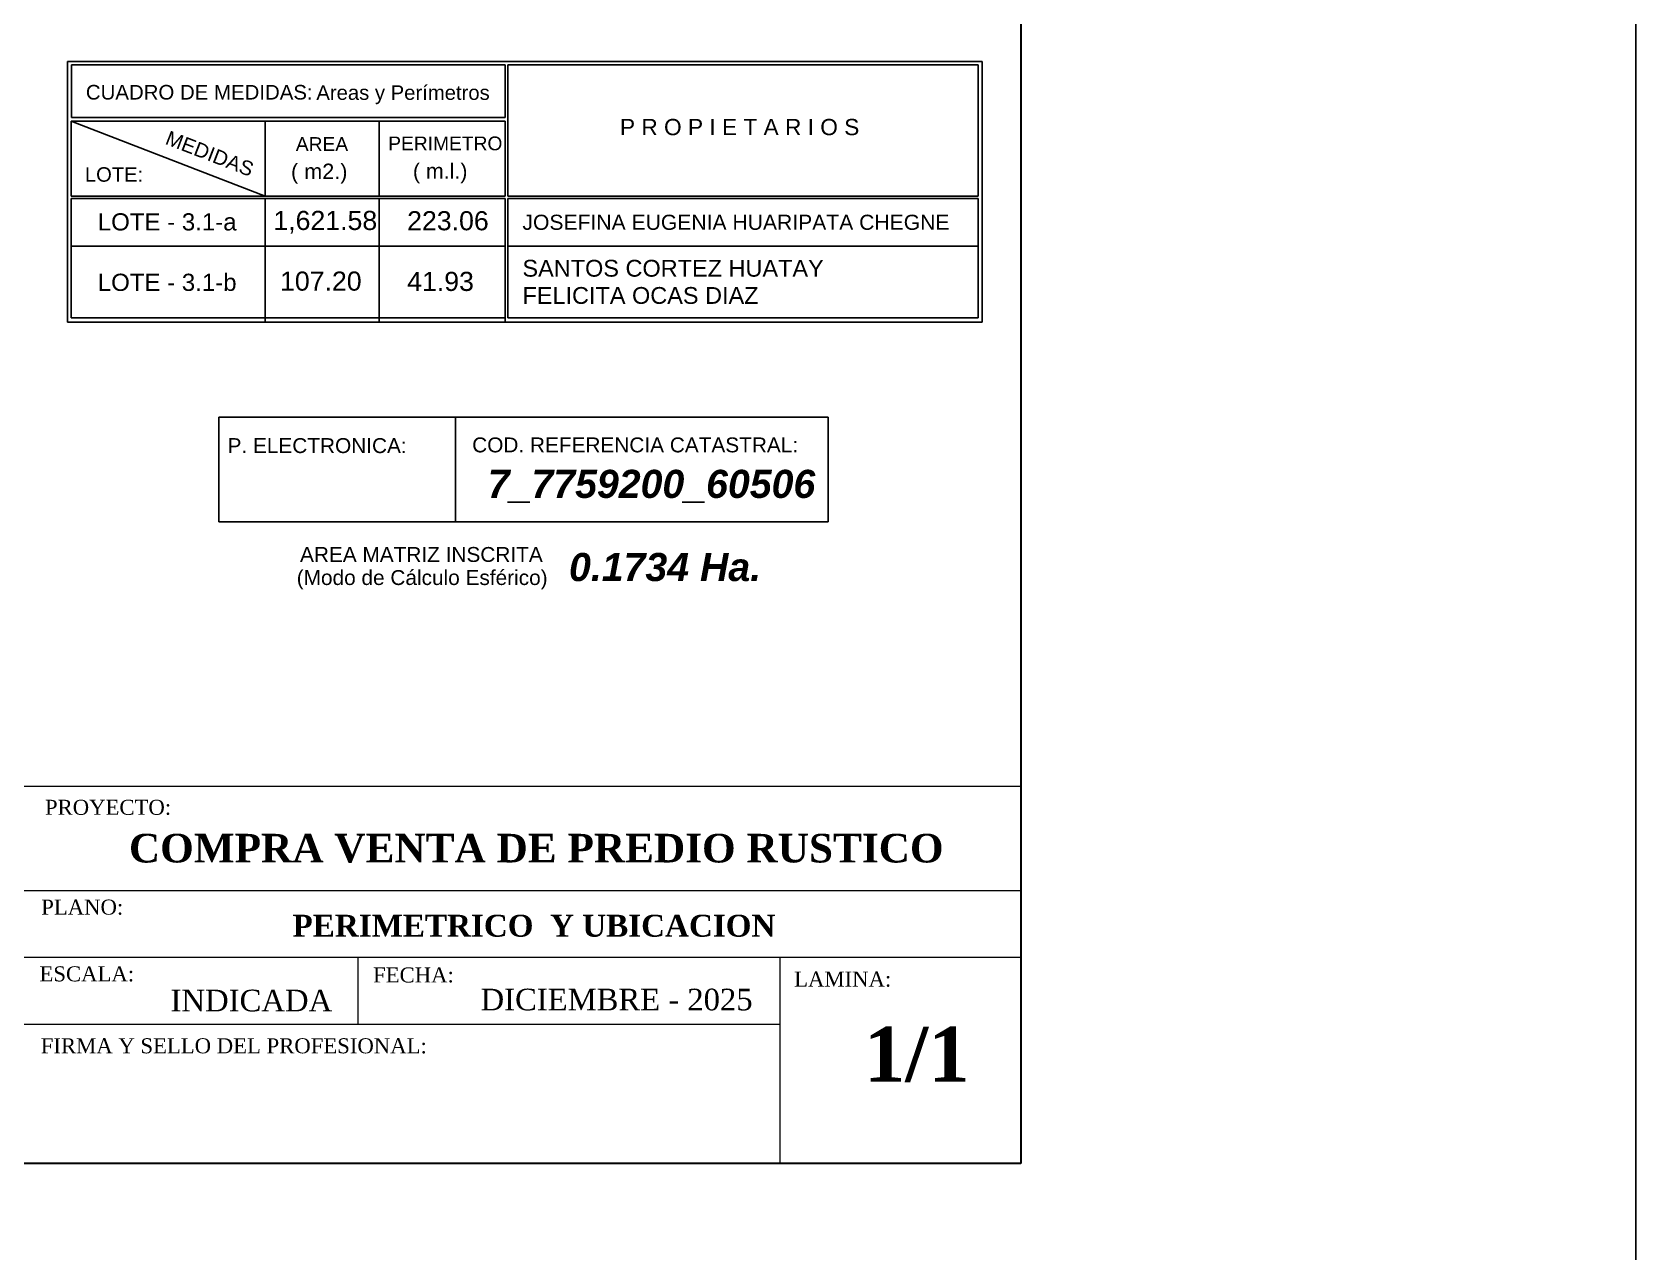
# Model space of a CAD drawing. Extents: x 776738 to 777032, y 9211875 to 9212308.
# Drawn here: x 776947 to 777031.8, y 9212113.2 to 9212177.7 of the extents above; entities that cross this region are included whole.
import ezdxf

# ---------------------------------------------------------------- set-up
doc = ezdxf.new("R2010")
doc.units = 0
doc.header["$MEASUREMENT"] = 0
doc.layers.get('0').update_dxf_attribs({"linetype": 'CONTINUOUS'})
doc.layers.add('Membrete', color=7, linetype='CONTINUOUS', lineweight=53)
doc.styles.add('ARIAL', font='arial.ttf', dxfattribs={"height": 1})
doc.styles.get("Standard").update_dxf_attribs({"font": 'arial.ttf'})

msp = doc.modelspace()

# ---------------------------------------------------------------- linework, layer by layer
at = {"color": 7, "linetype": 'Continuous', "lineweight": 35}
msp.add_line((776999.277, 9212244.029), (776999.277, 9212117.858), dxfattribs=at)
at = {"color": 7, "linetype": 'Continuous'}
for p, q in [((776948.827, 9212162.381, 1631.387), (776948.827, 9212176.18, -7759.073)), ((776948.827, 9212176.18, -7759.073), (776997.239, 9212176.18, -7759.073)), ((776997.239, 9212162.381, 1631.387), (776997.239, 9212176.18, -7759.073)), ((776949.033, 9212176.006, 775.907), (776949.033, 9212173.222, 775.907)), ((776949.033, 9212176.006, 775.907), (776971.991, 9212176.006, 775.907)), ((776971.991, 9212173.222, 775.907), (776971.991, 9212176.006, 775.907)), ((776972.13, 9212176.006, 775.907), (776997.021, 9212176.006, 775.907)), ((776972.13, 9212176.006, 775.907), (776972.13, 9212169.051, 775.907)), ((776997.021, 9212169.051, 775.907), (776997.021, 9212176.006, 775.907)), ((776949.023, 9212173.014, 775.907), (776949.023, 9212169.051, 775.907)), ((776949.023, 9212173.014, 775.907), (776971.991, 9212173.014, 775.907)), ((776959.285, 9212169.051, 775.907), (776949.023, 9212173.014, 775.907)), ((776949.033, 9212173.222, 775.907), (776971.991, 9212173.222, 775.907)), ((776971.991, 9212169.051, 775.907), (776971.991, 9212173.014, 775.907)), ((776949.023, 9212169.051, 775.907), (776971.991, 9212169.051, 775.907)), ((776949.023, 9212168.92, 775.907), (776949.023, 9212162.621, 775.907)), ((776971.985, 9212168.92, 775.907), (776949.023, 9212168.92, 775.907)), ((776971.985, 9212162.381, 775.907), (776971.985, 9212168.92, 775.907)), ((776972.13, 9212169.051, 775.907), (776997.021, 9212169.051, 775.907)), ((776972.13, 9212168.92, 775.907), (776997.024, 9212168.92, 775.907)), ((776972.13, 9212168.92, 775.907), (776972.13, 9212162.621, 775.907)), ((776997.024, 9212162.621, 775.907), (776997.024, 9212168.92, 775.907)), ((776949.023, 9212166.399, 775.907), (776971.985, 9212166.399, 775.907)), ((776972.13, 9212166.399, 775.907), (776997.024, 9212166.399, 775.907)), ((776949.023, 9212162.621, 775.907), (776971.985, 9212162.621, 775.907)), ((776972.13, 9212162.621, 775.907), (776997.024, 9212162.621, 775.907)), ((776948.827, 9212162.381, -7759.073), (776997.239, 9212162.381, -7759.073))]:
    msp.add_line(p, q, dxfattribs=at)
at = {"color": 252, "linetype": 'Continuous'}
for p, q in [((776956.842, 9212157.359), (776989.082, 9212157.359)), ((776956.842, 9212151.811), (776956.842, 9212157.359)), ((776969.36, 9212151.811), (776969.36, 9212157.359)), ((776989.082, 9212151.811), (776989.082, 9212157.359)), ((776989.082, 9212151.811), (776956.842, 9212151.811))]:
    msp.add_line(p, q, dxfattribs=at)
at = {"lineweight": 5}
for p, q in [((776999.277, 9212137.806), (776946.478, 9212137.806)), ((776999.277, 9212132.297), (776946.478, 9212132.297)), ((776999.277, 9212128.761), (776946.478, 9212128.761)), ((776964.196, 9212128.761), (776964.196, 9212125.225)), ((776986.548, 9212117.858), (776986.548, 9212128.761)), ((776986.548, 9212125.225), (776946.478, 9212125.225)), ((776999.277, 9212117.858), (776946.478, 9212117.858))]:
    msp.add_line(p, q, dxfattribs=at)
at = {"color": 7, "linetype": 'Continuous', "lineweight": 30}
msp.add_line((776999.277, 9212117.858), (776820.672, 9212117.858), dxfattribs=at)
at = {"color": 3, "linetype": 'Continuous'}
msp.add_lwpolyline([(776795.01, 9212265.831), (777031.837, 9212265.831), (777031.837, 9211874.613), (776795.01, 9211874.613)], close=True, dxfattribs=at)
at = {"layer": 'Membrete', "color": 7, "linetype": 'Continuous', "lineweight": -3}
for p, q in [((776959.285, 9212169.051, 775.907), (776959.285, 9212173.014, 775.907)), ((776965.323, 9212169.051, 775.907), (776965.323, 9212173.014, 775.907)), ((776959.285, 9212162.381, 775.907), (776959.285, 9212168.92, 775.907)), ((776965.323, 9212162.381, 775.907), (776965.323, 9212168.92, 775.907))]:
    msp.add_line(p, q, dxfattribs=at)

# ---------------------------------------------------------------- texts
at = {"lineweight": 5}
for s, insert, char_height, width, attachment_point in [('{\\fTimes New Roman|b0|i0|c0|p18;PROYECTO:}', (776947.636, 9212137.109), 0.79567, 18.80088, 1), ('{\\fTimes New Roman|b1|i0|c0|p18;COMPRA VENTA DE PREDIO RUSTICO}', (776973.637, 9212134.533, 317.904), 1.51557, 94.8855, 5), ('{\\fTimes New Roman|b0|i0|c0|p18;PLANO:}', (776947.438, 9212131.828), 0.79567, 18.80088, 1), ('{\\fTimes New Roman|b1|i0|c0|p18;PERIMETRICO  Y UBICACION}', (776973.516, 9212130.437, 1095.675), 1.16009, 45.58869, 5), ('{\\fTimes New Roman|b0|i0|c0|p18;ESCALA:}', (776947.345, 9212128.297), 0.79567, 18.80088, 1), ('{\\fTimes New Roman|b0|i0|c0|p18;FECHA:}', (776965.002, 9212128.237), 0.79567, 18.80088, 1), ('{\\fTimes New Roman|b0|i0|c0|p18;LAMINA:}', (776987.286, 9212128.018), 0.79567, 8.12715, 1), ('{\\fTimes New Roman|b0|i0|c0|p18;INDICADA}', (776954.282, 9212127.06, 964.194), 1.14577, 7.0362, 1), ('{\\fTimes New Roman|b0|i0|c0|p18;DICIEMBRE - 2025}', (776977.89, 9212126.531, 964.194), 1.14376, 20.91857, 5), ('{\\fTimes New Roman|b0|i0|c0|p18;FIRMA Y SELLO DEL PROFESIONAL:}', (776947.413, 9212124.489), 0.79567, 25.14576, 1), ('{\\fTimes New Roman|b1|i0|c0|p18;1/1}', (776990.977, 9212125.094, 1745.19), 2.90022, 7.30857, 1)]:
    msp.add_mtext(s, dxfattribs=dict(at, insert=insert, char_height=char_height, width=width, attachment_point=attachment_point))
at = {"layer": 'Membrete', "color": 7, "linetype": 'Continuous', "style": 'ARIAL'}
for s, height, p in [('CUADRO DE MEDIDAS:', 0.77325, (776949.8, 9212174.165, 775.907)), ('Areas y Perímetros', 0.76756, (776961.999, 9212174.148, 775.907)), ('P R O P I E T A R I O S', 0.85916, (776978.066, 9212172.28, 775.907)), ('AREA', 0.7278, (776960.912, 9212171.447, 775.907)), ('PERIMETRO', 0.7278, (776965.802, 9212171.481, 775.907)), ('LOTE:', 0.7656, (776949.748, 9212169.817, 775.907)), ('( m2.)', 0.8187, (776960.658, 9212169.953, 775.907)), ('( m.l.)', 0.8086, (776967.11, 9212169.979, 775.907)), ('107.20', 1.0108, (776960.077, 9212164.052, 775.907)), ('41.93', 1.0108, (776966.804, 9212164.036, 775.907)), ('SANTOS CORTEZ HUATAY', 0.88949, (776972.906, 9212164.792, 775.907)), ('LOTE - 3.1-b', 0.9097, (776950.432, 9212164.038, 775.907)), ('FELICITA OCAS DIAZ', 0.88949, (776972.906, 9212163.353, 775.907))]:
    msp.add_text(s, height=height, dxfattribs=at).set_placement(p)
msp.add_text('MEDIDAS', height=0.7656, rotation=338.87324, dxfattribs=at).set_placement((776953.947, 9212171.827, -7759.073))
at = {"layer": 'Membrete', "color": 252, "linetype": 'Continuous', "style": 'ARIAL'}
for s, height, p in [('LOTE - 3.1-a', 0.9097, (776950.432, 9212167.237, 775.907)), ('1,621.58', 1.0108, (776959.723, 9212167.262, 775.907)), ('223.06', 1.0108, (776966.804, 9212167.246, 775.907)), ('JOSEFINA EUGENIA HUARIPATA CHEGNE', 0.8, (776972.906, 9212167.27, 775.907))]:
    msp.add_text(s, height=height, dxfattribs=at).set_placement(p)
at = {"layer": 'Membrete', "color": 7, "linetype": 'Continuous'}
for s, p in [('P. ELECTRONICA:', (776957.298, 9212155.458)), ('AREA MATRIZ INSCRITA', (776961.135, 9212149.697)), ('(Modo de Cálculo Esférico)', (776960.96, 9212148.475))]:
    msp.add_text(s, height=0.78819, dxfattribs=at).set_placement(p)
at = {"layer": 'Membrete', "color": 7, "lineweight": 25, "insert": (776970.246, 9212156.283), "char_height": 0.78813, "width": 25.76682, "attachment_point": 1}
msp.add_mtext('COD. REFERENCIA CATASTRAL:   ', dxfattribs=at)
at = {"layer": 'Membrete', "color": 7, "linetype": 'Continuous', "lineweight": 25, "char_height": 1.48746, "width": 109.65122, "attachment_point": 1}
for s, insert in [('{\\fArial|b1|i1|c0|p34;7_7759200_60506}', (776971.071, 9212154.57)), ('{\\fArial|b1|i1|c0|p34;0.1734 Ha.}', (776975.371, 9212150.17))]:
    msp.add_mtext(s, dxfattribs=dict(at, insert=insert))

doc.saveas('drawing.dxf')
